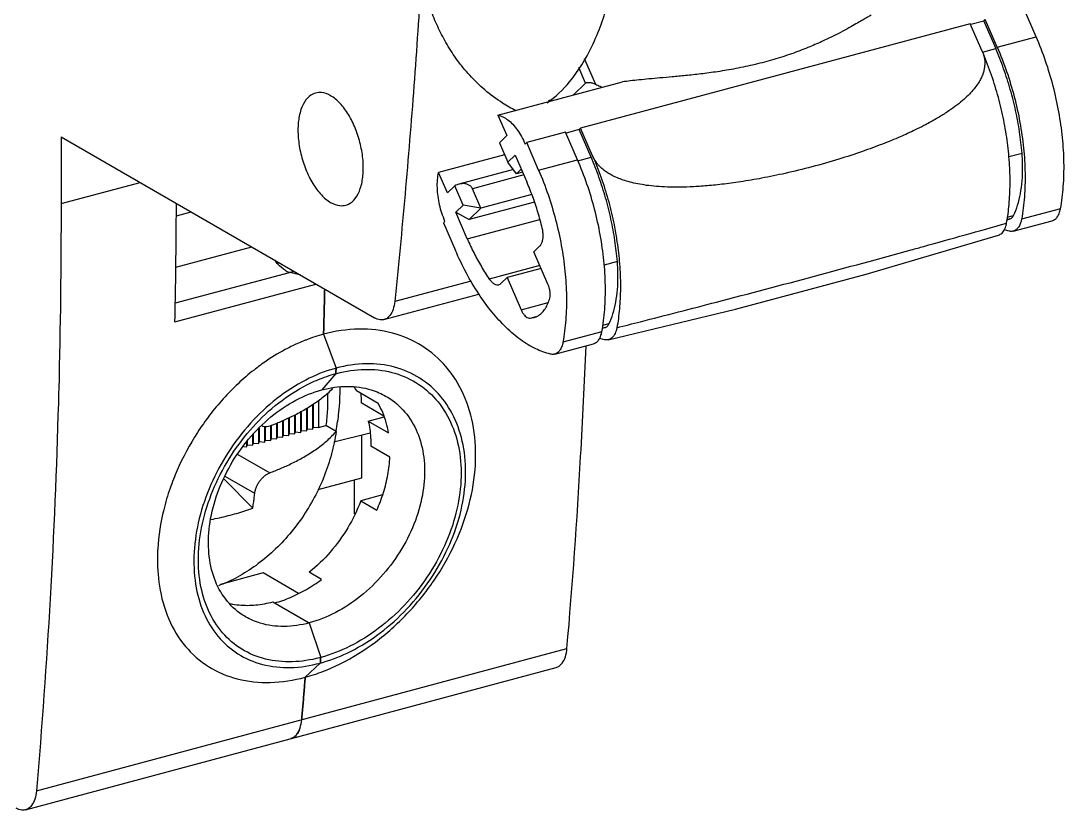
# Model space of a CAD drawing. Extents: x -77 to 255, y -304 to -148.
# Drawn here: x -16.18 to 12.58, y -264.03 to -242.28 of the extents above; entities that cross this region are included whole.
import ezdxf

# ---------------------------------------------------------------- set-up
doc = ezdxf.new("R2010")
doc.units = 0
doc.header["$LTSCALE"] = 1.21
doc.header["$MEASUREMENT"] = 0
doc.layers.get('0').update_dxf_attribs({"linetype": 'CONTINUOUS'})

msp = doc.modelspace()

# ---------------------------------------------------------------- linework, layer by layer
for p, q in [((11.813, -242.721), (11.484, -241.961)), ((9.996, -242.36), (-0.748, -245.24)), ((10.326, -243.12), (9.996, -242.36)), ((10.369, -242.288), (10.007, -242.385)), ((10.369, -242.288), (10.41, -242.249)), ((10.369, -242.288), (10.698, -243.048)), ((10.739, -243.009), (10.41, -242.249)), ((10.739, -243.009), (11.813, -242.721)), ((10.336, -243.146), (10.698, -243.048)), ((-0.646, -243.317), (-0.338, -244.029)), ((-0.613, -243.998), (-0.801, -243.563)), ((-3.026, -244.884), (0.407, -243.963)), ((-0.956, -244.329), (-0.613, -243.998)), ((-1.609, -244.504), (-1.624, -244.47)), ((-1.6, -244.448), (-1.579, -244.496)), ((-3.026, -244.884), (-2.783, -245.445)), ((-1.161, -245.35), (-2.235, -245.638)), ((-0.831, -246.11), (-1.161, -245.35)), ((-0.788, -245.279), (-1.15, -245.376)), ((-0.788, -245.279), (-0.748, -245.24)), ((-0.459, -246.039), (-0.788, -245.279)), ((-0.418, -246), (-0.748, -245.24)), ((-15.072, -245.476), (-6.43, -250.468)), ((-15.072, -245.476), (-15.072, -247.319)), ((-2.783, -245.445), (-2.988, -245.643)), ((-2.988, -245.643), (-2.756, -246.178)), ((-2.276, -245.678), (-2.235, -245.638)), ((-1.906, -246.398), (-2.235, -245.638)), ((11.058, -246.022), (11.422, -245.925)), ((-2.845, -245.973), (-4.664, -246.461)), ((-2.756, -246.178), (-2.551, -245.981)), ((-2.515, -246.497), (-2.756, -246.178)), ((-2.551, -245.981), (-2.233, -246.714)), ((-1.906, -246.398), (-0.831, -246.11)), ((-0.821, -246.136), (-0.459, -246.039)), ((-4.421, -247.023), (-4.664, -246.461)), ((-2.602, -246.381), (-4.11, -246.785)), ((-2.515, -246.497), (-2.383, -246.37)), ((-2.347, -246.452), (-2.515, -246.497)), ((-15.072, -247.319), (-12.892, -246.735)), ((-2.314, -246.529), (-3.73, -246.908)), ((-4.216, -246.826), (-4.421, -247.023)), ((-3.985, -247.361), (-4.216, -246.826)), ((-3.498, -247.444), (-3.73, -246.908)), ((-2.093, -247.067), (-3.498, -247.444)), ((-4.189, -247.558), (-3.985, -247.361)), ((-3.498, -247.444), (-3.985, -247.361)), ((-2.019, -247.275), (-3.825, -247.759)), ((-11.894, -247.659), (-11.484, -247.549)), ((-4.189, -247.558), (-3.825, -247.759)), ((-3.872, -248.291), (-4.189, -247.558)), ((-3.825, -247.759), (-3.498, -247.444)), ((11.017, -247.69), (11.191, -247.643)), ((12.484, -247.459), (11.409, -247.747)), ((-4.488, -247.807), (-4.528, -247.847)), ((-4.528, -247.847), (-4.199, -248.607)), ((-3.872, -248.291), (-1.871, -247.755)), ((11.008, -247.761), (11.093, -247.738)), ((11.081, -247.741), (11.008, -247.761)), ((11.081, -247.741), (11.093, -247.738)), ((11.182, -248.077), (12.256, -247.789)), ((-11.907, -249.073), (-9.816, -248.512)), ((-1.869, -248.483), (-2.036, -248.644)), ((-1.649, -249.536), (-2.036, -248.644)), ((-1.871, -249.024), (-3.266, -249.397)), ((0.265, -248.915), (-0.099, -249.013)), ((-8.646, -249.188), (-11.923, -250.066)), ((-8.463, -249.293), (-8.755, -249.217)), ((-2.773, -249.354), (-2.94, -249.515)), ((-1.837, -249.103), (-2.773, -249.354)), ((-2.773, -249.354), (-2.387, -250.246)), ((-11.932, -250.575), (-8.047, -249.534)), ((-3.768, -249.451), (-5.874, -250.015)), ((-6.171, -250.514), (-3.552, -249.813)), ((-2.387, -250.246), (-1.641, -250.046)), ((-2.14, -250.478), (-1.974, -250.433)), ((-2.14, -250.478), (-2.043, -250.461)), ((-0.064, -250.729), (-0.149, -250.751)), ((-0.149, -250.752), (-0.076, -250.732)), ((0.034, -250.634), (-0.14, -250.68)), ((-0.076, -250.732), (-0.064, -250.729)), ((-7.835, -250.918), (-7.49, -251.853)), ((-0.161, -250.848), (-1.235, -251.136)), ((-1.463, -251.466), (-0.389, -251.178)), ((-7.495, -252.003), (-7.884, -252.452)), ((-6.326, -252.828), (-6.926, -252.481)), ((-7.973, -252.746), (-7.973, -253.489)), ((-6.17, -253.173), (-6.799, -252.81)), ((-8.468, -253.061), (-8.468, -253.622)), ((-8.442, -253.567), (-8.442, -253.047)), ((-8.303, -252.966), (-8.303, -253.578)), ((-8.277, -253.523), (-8.277, -252.95)), ((-8.138, -252.862), (-8.138, -253.533)), ((-8.111, -253.479), (-8.111, -252.846)), ((-9.13, -253.374), (-9.13, -253.799)), ((-9.103, -253.744), (-9.103, -253.364)), ((-8.964, -253.305), (-8.964, -253.755)), ((-8.938, -253.7), (-8.938, -253.293)), ((-8.799, -253.23), (-8.799, -253.71)), ((-8.773, -253.656), (-8.773, -253.217)), ((-8.634, -253.149), (-8.634, -253.666)), ((-8.607, -253.611), (-8.607, -253.135)), ((-6.602, -253.314), (-6.162, -253.196)), ((-6.602, -253.314), (-6.044, -253.636)), ((-9.764, -253.922), (-9.764, -253.674)), ((-9.625, -253.536), (-9.625, -253.932)), ((-9.599, -253.877), (-9.599, -253.51)), ((-9.46, -253.466), (-9.46, -253.888)), ((-9.434, -253.833), (-9.434, -253.467)), ((-9.295, -253.441), (-9.295, -253.843)), ((-9.269, -253.789), (-9.269, -253.43)), ((-8.799, -253.71), (-8.773, -253.656)), ((-8.773, -253.656), (-8.634, -253.666)), ((-8.634, -253.666), (-8.607, -253.611)), ((-8.607, -253.611), (-8.468, -253.622)), ((-8.468, -253.622), (-8.442, -253.567)), ((-8.442, -253.567), (-8.303, -253.578)), ((-8.303, -253.578), (-8.277, -253.523)), ((-8.277, -253.523), (-8.138, -253.533)), ((-8.138, -253.533), (-8.111, -253.479)), ((-8.111, -253.479), (-7.973, -253.489)), ((-7.973, -253.489), (-7.771, -253.435)), ((-7.489, -253.597), (-7.771, -253.435)), ((-6.551, -253.643), (-7.55, -253.896)), ((-9.956, -253.889), (-9.956, -254.021)), ((-9.956, -254.021), (-9.93, -253.966)), ((-9.93, -253.966), (-9.93, -253.851)), ((-9.93, -253.966), (-9.791, -253.976)), ((-9.791, -253.7), (-9.791, -253.976)), ((-9.791, -253.976), (-9.764, -253.922)), ((-9.764, -253.922), (-9.625, -253.932)), ((-9.625, -253.932), (-9.599, -253.877)), ((-9.599, -253.877), (-9.46, -253.888)), ((-9.46, -253.888), (-9.434, -253.833)), ((-9.434, -253.833), (-9.295, -253.843)), ((-9.295, -253.843), (-9.269, -253.789)), ((-9.269, -253.789), (-9.13, -253.799)), ((-9.13, -253.799), (-9.103, -253.744)), ((-9.103, -253.744), (-8.964, -253.755)), ((-8.964, -253.755), (-8.938, -253.7)), ((-8.938, -253.7), (-8.799, -253.71)), ((-6.785, -253.702), (-6.785, -254.884)), ((-10.195, -254.232), (-9.319, -254.738)), ((-10.043, -254.014), (-9.956, -254.021)), ((-6.006, -254.304), (-6.528, -254.003)), ((-9.733, -255.308), (-10.545, -254.839)), ((-9.787, -255.713), (-10.578, -254.91)), ((-6.785, -254.884), (-7.993, -255.208)), ((-6.981, -255.866), (-6.981, -254.937)), ((-6.208, -255.346), (-6.811, -255.513)), ((-6.811, -255.513), (-6.369, -255.769)), ((-9.502, -257.493), (-10.674, -257.819)), ((-8.523, -258.059), (-9.502, -257.493)), ((-7.888, -257.673), (-8.229, -257.476)), ((-9.234, -258.292), (-8.228, -258.873)), ((-8.228, -258.873), (-7.913, -259.826)), ((-15.752, -263.501), (-1.124, -259.58)), ((-7.925, -259.98), (-8.341, -260.371)), ((-16.051, -264.022), (-1.423, -260.101))]:
    msp.add_line(p, q)
msp.add_lwpolyline([(0.016, -251.069), (3.519, -250.229), (7.125, -249.264), (10.776, -248.185)])
for points, knots in [([(-1.671, -244.543), (-1.442, -244.378), (-0.955, -243.909), (-0.374, -242.955), (0.066, -241.708), (0.325, -240.256), (0.397, -238.648), (0.28, -236.936), (-0.023, -235.18), (-0.501, -233.441), (-0.933, -232.316), (-1.177, -231.771)], [0, 0, 0, 0, 0.848546, 2.002441, 3.317779, 4.793973, 6.411306, 8.137241, 9.931122, 11.747448, 13.539168, 13.539168, 13.539168, 13.539168]), ([(-5.142, -241.052), (-5.202, -242.059), (-5.337, -244.063), (-5.58, -247.051), (-5.771, -249.031), (-5.874, -250.015)], [0, 0, 0, 0, 3.026623, 6.024796, 8.993766, 8.993766, 8.993766, 8.993766]), ([(-2.538, -244.76), (-2.661, -244.696), (-2.957, -244.523), (-3.388, -244.201), (-3.804, -243.798), (-4.149, -243.376), (-4.433, -242.943), (-4.668, -242.498), (-4.863, -242.037), (-5.023, -241.554), (-5.106, -241.222), (-5.142, -241.052)], [0, 0, 0, 0, 0.415875, 1.028754, 1.608049, 2.148944, 2.660902, 3.159455, 3.656529, 4.161038, 4.682933, 4.682933, 4.682933, 4.682933]), ([(7.259, -242.126), (7.227, -242.145), (7.153, -242.188), (7.03, -242.26), (6.878, -242.348), (6.693, -242.453), (6.47, -242.574), (6.203, -242.712), (5.883, -242.864), (5.501, -243.029), (5.06, -243.196), (4.573, -243.353), (4.06, -243.489), (3.541, -243.599), (3.041, -243.683), (2.579, -243.745), (2.162, -243.79), (1.787, -243.826), (1.45, -243.855), (1.146, -243.882), (0.874, -243.908), (0.631, -243.934), (0.479, -243.953), (0.407, -243.963)], [0, 0, 0, 0, 0.112896, 0.254733, 0.429046, 0.639908, 0.891846, 1.190168, 1.541593, 1.954915, 2.436925, 2.956547, 3.489025, 4.029583, 4.546067, 5.011244, 5.427668, 5.802883, 6.140805, 6.444719, 6.717056, 6.960717, 7.178052, 7.178052, 7.178052, 7.178052]), ([(12.484, -247.459), (12.521, -247.256), (12.572, -246.834), (12.589, -246.178), (12.547, -245.491), (12.447, -244.788), (12.29, -244.082), (12.082, -243.389), (11.908, -242.94), (11.813, -242.721)], [0, 0, 0, 0, 0.616886, 1.274761, 1.965308, 2.678749, 3.404367, 4.130965, 4.84731, 4.84731, 4.84731, 4.84731]), ([(11.422, -245.925), (11.406, -245.73), (11.36, -245.338), (11.252, -244.752), (11.105, -244.17), (10.922, -243.6), (10.776, -243.23), (10.698, -243.048)], [0, 0, 0, 0, 0.585946, 1.183335, 1.785631, 2.386165, 2.978317, 2.978317, 2.978317, 2.978317]), ([(10.739, -243.009), (10.834, -243.228), (11.007, -243.677), (11.216, -244.37), (11.372, -245.076), (11.472, -245.779), (11.515, -246.466), (11.498, -247.122), (11.446, -247.544), (11.409, -247.747)], [0, 0, 0, 0, 0.716345, 1.442943, 2.168561, 2.882002, 3.572549, 4.230424, 4.84731, 4.84731, 4.84731, 4.84731]), ([(10.326, -243.12), (10.338, -243.148), (10.359, -243.204), (10.381, -243.291), (10.394, -243.38), (10.397, -243.473), (10.388, -243.57), (10.367, -243.674), (10.329, -243.785), (10.274, -243.904), (10.197, -244.031), (10.096, -244.166), (9.968, -244.307), (9.811, -244.456), (9.621, -244.611), (9.395, -244.773), (9.13, -244.941), (8.898, -245.072), (8.756, -245.148), (8.717, -245.168)], [0, 0, 0, 0, 0.091385, 0.18042, 0.269575, 0.361025, 0.457372, 0.561738, 0.67751, 0.807922, 0.955509, 1.122551, 1.311908, 1.526742, 1.770535, 2.046907, 2.359803, 2.713911, 2.844132, 2.844132, 2.844132, 2.844132]), ([(10.996, -247.857), (11.011, -247.773), (11.039, -247.601), (11.068, -247.335), (11.087, -247.06), (11.097, -246.674), (11.081, -246.174), (11.017, -245.56), (10.908, -244.936), (10.756, -244.314), (10.595, -243.805), (10.447, -243.409), (10.367, -243.215), (10.326, -243.12)], [0, 0, 0, 0, 0.256826, 0.523814, 0.800355, 1.085811, 1.680325, 2.299852, 2.935918, 3.579041, 4.219471, 4.535778, 4.847974, 4.847974, 4.847974, 4.847974]), ([(-0.613, -243.998), (-0.609, -243.995), (-0.6, -243.988), (-0.583, -243.982), (-0.561, -243.978), (-0.535, -243.976), (-0.504, -243.978), (-0.468, -243.984), (-0.427, -243.994), (-0.383, -244.009), (-0.353, -244.022), (-0.338, -244.029)], [0, 0, 0, 0, 0.0154802, 0.0333938, 0.0547181, 0.0805606, 0.1116391, 0.1481843, 0.1901017, 0.2369163, 0.2878859, 0.2878859, 0.2878859, 0.2878859]), ([(-0.338, -244.029), (-0.296, -244.048), (-0.234, -244.076), (-0.173, -244.104), (-0.153, -244.113)], [0, 0, 0, 0, 0.1371642, 0.2031414, 0.2031414, 0.2031414, 0.2031414]), ([(-8.054, -244.271), (-8.079, -244.278), (-8.183, -244.315), (-8.346, -244.462), (-8.478, -244.744), (-8.545, -245.103), (-8.542, -245.515), (-8.471, -245.95), (-8.336, -246.376), (-8.148, -246.76), (-7.92, -247.073), (-7.735, -247.232), (-7.64, -247.287)], [0, 0, 0, 0, 0.077736, 0.328491, 0.631255, 0.997441, 1.414293, 1.862618, 2.315724, 2.749252, 3.140361, 3.470134, 3.470134, 3.470134, 3.470134]), ([(-7.64, -244.345), (-7.717, -244.3), (-7.856, -244.246), (-8.002, -244.258), (-8.054, -244.271)], [0, 0, 0, 0, 0.2691445, 0.4295139, 0.4295139, 0.4295139, 0.4295139]), ([(-7.225, -247.361), (-7.2, -247.354), (-7.096, -247.317), (-6.933, -247.17), (-6.801, -246.888), (-6.734, -246.529), (-6.737, -246.117), (-6.808, -245.682), (-6.943, -245.256), (-7.131, -244.872), (-7.359, -244.559), (-7.544, -244.4), (-7.64, -244.345)], [0, 0, 0, 0, 0.077736, 0.328491, 0.631255, 0.997441, 1.414293, 1.862618, 2.315724, 2.749252, 3.140361, 3.470134, 3.470134, 3.470134, 3.470134]), ([(-3.026, -244.884), (-2.98, -244.892), (-2.883, -244.925), (-2.746, -245.011), (-2.613, -245.134), (-2.488, -245.289), (-2.373, -245.473), (-2.307, -245.607), (-2.276, -245.678)], [0, 0, 0, 0, 0.141955, 0.302024, 0.482345, 0.682385, 0.899743, 1.130707, 1.130707, 1.130707, 1.130707]), ([(8.717, -245.168), (8.637, -245.209), (8.42, -245.318), (8.042, -245.49), (7.558, -245.688), (6.996, -245.894), (6.347, -246.106), (5.637, -246.308), (4.926, -246.482), (4.269, -246.617), (3.685, -246.717), (3.165, -246.787), (2.7, -246.834), (2.284, -246.86), (1.911, -246.868), (1.577, -246.861), (1.279, -246.841), (1.014, -246.809), (0.778, -246.767), (0.571, -246.716), (0.389, -246.659), (0.231, -246.596), (0.1, -246.531), (0.022, -246.484), (-0.012, -246.462)], [0, 0, 0, 0, 0.271165, 0.727348, 1.246641, 1.839994, 2.520979, 3.295583, 4.052258, 4.718682, 5.307216, 5.828829, 6.293033, 6.70796, 7.07915, 7.411593, 7.709331, 7.975488, 8.213242, 8.425799, 8.615635, 8.784639, 8.934801, 9.055822, 9.055822, 9.055822, 9.055822]), ([(11.191, -247.643), (11.234, -247.553), (11.308, -247.356), (11.385, -247.037), (11.431, -246.687), (11.445, -246.313), (11.433, -246.056), (11.422, -245.925)], [0, 0, 0, 0, 0.300319, 0.628038, 0.981443, 1.357438, 1.7519, 1.7519, 1.7519, 1.7519]), ([(-0.161, -250.848), (-0.124, -250.646), (-0.072, -250.223), (-0.056, -249.567), (-0.098, -248.881), (-0.198, -248.177), (-0.354, -247.472), (-0.563, -246.779), (-0.737, -246.33), (-0.831, -246.11)], [0, 0, 0, 0, 0.616886, 1.274761, 1.965308, 2.678749, 3.404367, 4.130965, 4.84731, 4.84731, 4.84731, 4.84731]), ([(0.265, -248.915), (0.249, -248.721), (0.203, -248.329), (0.095, -247.743), (-0.052, -247.161), (-0.235, -246.591), (-0.381, -246.22), (-0.459, -246.039)], [0, 0, 0, 0, 0.585946, 1.183335, 1.785631, 2.386165, 2.978317, 2.978317, 2.978317, 2.978317]), ([(-0.022, -246.455), (-0.055, -246.433), (-0.116, -246.388), (-0.199, -246.315), (-0.269, -246.24), (-0.328, -246.164), (-0.378, -246.084), (-0.406, -246.028), (-0.418, -246)], [0, 0, 0, 0, 0.1196329, 0.2283844, 0.3298649, 0.4261053, 0.5193085, 0.6119619, 0.6119619, 0.6119619, 0.6119619]), ([(-0.418, -246), (-0.377, -246.095), (-0.297, -246.289), (-0.149, -246.685), (0.012, -247.194), (0.164, -247.816), (0.273, -248.44), (0.337, -249.054), (0.354, -249.554), (0.343, -249.939), (0.324, -250.215), (0.295, -250.48), (0.268, -250.653), (0.252, -250.737)], [0, 0, 0, 0, 0.312197, 0.628505, 1.268934, 1.912058, 2.548123, 3.16765, 3.762164, 4.047621, 4.324161, 4.59115, 4.847979, 4.847979, 4.847979, 4.847979]), ([(-4.488, -247.807), (-4.519, -247.734), (-4.576, -247.583), (-4.64, -247.351), (-4.682, -247.117), (-4.702, -246.887), (-4.698, -246.668), (-4.679, -246.527), (-4.664, -246.461)], [0, 0, 0, 0, 0.239448, 0.481722, 0.721515, 0.953695, 1.173554, 1.377108, 1.377108, 1.377108, 1.377108]), ([(-1.906, -246.398), (-1.811, -246.618), (-1.637, -247.067), (-1.429, -247.76), (-1.272, -248.465), (-1.172, -249.168), (-1.13, -249.855), (-1.147, -250.511), (-1.198, -250.934), (-1.235, -251.136)], [0, 0, 0, 0, 0.716345, 1.442943, 2.168561, 2.882002, 3.572549, 4.230424, 4.84731, 4.84731, 4.84731, 4.84731]), ([(-4.11, -246.785), (-4.123, -246.789), (-4.16, -246.8), (-4.195, -246.815), (-4.216, -246.826)], [0, 0, 0, 0, 0.0423466, 0.1141852, 0.1141852, 0.1141852, 0.1141852]), ([(-3.73, -246.908), (-3.734, -246.898), (-3.745, -246.878), (-3.766, -246.851), (-3.793, -246.826), (-3.826, -246.804), (-3.865, -246.787), (-3.911, -246.774), (-3.963, -246.767), (-4.022, -246.768), (-4.072, -246.776), (-4.101, -246.783), (-4.11, -246.785)], [0, 0, 0, 0, 0.0337025, 0.0679972, 0.1039644, 0.1426081, 0.1850479, 0.2322461, 0.2849438, 0.3436224, 0.4080768, 0.4347043, 0.4347043, 0.4347043, 0.4347043]), ([(-1.806, -247.992), (-1.842, -247.846), (-1.921, -247.555), (-2.064, -247.128), (-2.174, -246.85), (-2.233, -246.714)], [0, 0, 0, 0, 0.453272, 0.904325, 1.349313, 1.349313, 1.349313, 1.349313]), ([(-11.932, -250.575), (-11.923, -250.15), (-11.908, -249.299), (-11.897, -248.212), (-11.893, -247.549), (-11.892, -247.313)], [0, 0, 0, 0, 1.274209, 2.553326, 3.262569, 3.262569, 3.262569, 3.262569]), ([(-7.64, -247.287), (-7.562, -247.332), (-7.423, -247.386), (-7.277, -247.374), (-7.225, -247.361)], [0, 0, 0, 0, 0.2691445, 0.4295139, 0.4295139, 0.4295139, 0.4295139]), ([(11.093, -247.738), (11.106, -247.734), (11.133, -247.721), (11.167, -247.687), (11.184, -247.659), (11.191, -247.643)], [0, 0, 0, 0, 0.0425877, 0.0887733, 0.1408961, 0.1408961, 0.1408961, 0.1408961]), ([(12.256, -247.789), (12.278, -247.783), (12.331, -247.759), (12.4, -247.689), (12.454, -247.584), (12.476, -247.503), (12.484, -247.459)], [0, 0, 0, 0, 0.0703491, 0.1702888, 0.2863658, 0.4213235, 0.4213235, 0.4213235, 0.4213235]), ([(10.776, -248.185), (10.792, -248.18), (10.827, -248.165), (10.873, -248.129), (10.915, -248.078), (10.95, -248.015), (10.978, -247.941), (10.991, -247.886), (10.996, -247.857)], [0, 0, 0, 0, 0.0512411, 0.1108132, 0.1753975, 0.2466766, 0.3258164, 0.4139627, 0.4139627, 0.4139627, 0.4139627]), ([(11.409, -247.747), (11.401, -247.791), (11.38, -247.872), (11.325, -247.977), (11.257, -248.047), (11.204, -248.071), (11.181, -248.077)], [0, 0, 0, 0, 0.1349654, 0.2510445, 0.350983, 0.4213237, 0.4213237, 0.4213237, 0.4213237]), ([(-1.869, -248.483), (-1.85, -248.466), (-1.818, -248.418), (-1.79, -248.331), (-1.778, -248.227), (-1.783, -248.111), (-1.797, -248.032), (-1.806, -247.992)], [0, 0, 0, 0, 0.0768948, 0.1680274, 0.2732295, 0.3896571, 0.5129502, 0.5129502, 0.5129502, 0.5129502]), ([(11.181, -248.077), (11.175, -248.079), (11.137, -248.087), (11.097, -248.084), (11.066, -248.077)], [0, 0, 0, 0, 0.0214911, 0.1159701, 0.1159701, 0.1159701, 0.1159701]), ([(-3.872, -248.291), (-3.814, -248.424), (-3.693, -248.683), (-3.491, -249.053), (-3.342, -249.286), (-3.266, -249.397)], [0, 0, 0, 0, 0.435254, 0.857322, 1.263015, 1.263015, 1.263015, 1.263015]), ([(0.9, -250.573), (1.6, -250.394), (3.202, -249.981), (5.693, -249.323), (7.596, -248.805), (8.597, -248.529), (8.711, -248.497)], [0, 0, 0, 0, 2.166806, 4.965587, 7.728389, 8.082186, 8.082186, 8.082186, 8.082186]), ([(-1.579, -251.466), (-1.719, -251.433), (-2.005, -251.327), (-2.416, -251.075), (-2.819, -250.732), (-3.208, -250.303), (-3.574, -249.799), (-3.911, -249.229), (-4.107, -248.819), (-4.199, -248.607)], [0, 0, 0, 0, 0.431621, 0.909193, 1.43731, 2.015681, 2.640341, 3.304626, 3.999915, 3.999915, 3.999915, 3.999915]), ([(-8.884, -249.163), (-8.963, -249.117), (-9.063, -249.028), (-9.146, -248.926), (-9.17, -248.894)], [0, 0, 0, 0, 0.273139, 0.3936791, 0.3936791, 0.3936791, 0.3936791]), ([(0.034, -250.634), (0.077, -250.543), (0.151, -250.347), (0.228, -250.028), (0.274, -249.678), (0.288, -249.303), (0.276, -249.046), (0.265, -248.915)], [0, 0, 0, 0, 0.300319, 0.628038, 0.981443, 1.357438, 1.7519, 1.7519, 1.7519, 1.7519]), ([(-8.884, -249.163), (-8.87, -249.171), (-8.842, -249.186), (-8.799, -249.204), (-8.77, -249.213), (-8.755, -249.217)], [0, 0, 0, 0, 0.0485574, 0.0950079, 0.1395313, 0.1395313, 0.1395313, 0.1395313]), ([(-3.266, -249.397), (-3.246, -249.426), (-3.206, -249.475), (-3.137, -249.531), (-3.067, -249.558), (-3.022, -249.556), (-3.003, -249.552)], [0, 0, 0, 0, 0.102491, 0.1900928, 0.2636904, 0.3216226, 0.3216226, 0.3216226, 0.3216226]), ([(-3.003, -249.552), (-3.001, -249.551), (-2.977, -249.544), (-2.956, -249.53), (-2.94, -249.515)], [0, 0, 0, 0, 0.00735216, 0.07387976, 0.07387976, 0.07387976, 0.07387976]), ([(-1.608, -249.962), (-1.6, -249.938), (-1.589, -249.886), (-1.586, -249.803), (-1.595, -249.713), (-1.616, -249.623), (-1.637, -249.564), (-1.649, -249.536)], [0, 0, 0, 0, 0.0751184, 0.1591856, 0.2496431, 0.3432267, 0.4363732, 0.4363732, 0.4363732, 0.4363732]), ([(-7.835, -250.918), (-7.831, -250.757), (-7.822, -250.435), (-7.812, -250.02), (-7.806, -249.766), (-7.804, -249.674)], [0, 0, 0, 0, 0.48292, 0.966575, 1.244166, 1.244166, 1.244166, 1.244166]), ([(-5.874, -250.015), (-5.881, -250.09), (-5.908, -250.226), (-5.991, -250.399), (-6.093, -250.488), (-6.156, -250.51), (-6.171, -250.514)], [0, 0, 0, 0, 0.2256123, 0.4125564, 0.5676826, 0.6127421, 0.6127421, 0.6127421, 0.6127421]), ([(-1.825, -250.337), (-1.793, -250.306), (-1.733, -250.234), (-1.661, -250.107), (-1.624, -250.013), (-1.608, -249.962)], [0, 0, 0, 0, 0.1324977, 0.2776461, 0.4367288, 0.4367288, 0.4367288, 0.4367288]), ([(-6.171, -250.514), (-6.203, -250.523), (-6.295, -250.53), (-6.382, -250.496), (-6.43, -250.468)], [0, 0, 0, 0, 0.1020513, 0.2684189, 0.2684189, 0.2684189, 0.2684189]), ([(-2.387, -250.246), (-2.375, -250.273), (-2.349, -250.324), (-2.301, -250.391), (-2.25, -250.441), (-2.196, -250.472), (-2.157, -250.479), (-2.14, -250.478)], [0, 0, 0, 0, 0.0898028, 0.1715476, 0.2431219, 0.3040323, 0.3564368, 0.3564368, 0.3564368, 0.3564368]), ([(-2.043, -250.462), (-2.038, -250.46), (-1.995, -250.447), (-1.918, -250.412), (-1.854, -250.364), (-1.825, -250.337)], [0, 0, 0, 0, 0.0166172, 0.1323375, 0.2533559, 0.2533559, 0.2533559, 0.2533559]), ([(-7.838, -260.206), (-7.675, -260.143), (-7.173, -259.919), (-6.375, -259.418), (-5.51, -258.644), (-4.768, -257.727), (-4.186, -256.707), (-3.794, -255.629), (-3.614, -254.548), (-3.659, -253.513), (-3.931, -252.577), (-4.419, -251.79), (-5.101, -251.198), (-5.939, -250.839), (-6.879, -250.735), (-7.518, -250.833), (-7.835, -250.918)], [0, 0, 0, 0, 0.524693, 1.646206, 2.811532, 3.990557, 5.170698, 6.319263, 7.412489, 8.438322, 9.400815, 10.304477, 11.179667, 12.067492, 12.997144, 13.983092, 13.983092, 13.983092, 13.983092]), ([(-0.064, -250.729), (-0.051, -250.725), (-0.024, -250.712), (0.01, -250.678), (0.027, -250.65), (0.034, -250.634)], [0, 0, 0, 0, 0.0425877, 0.0887733, 0.1408961, 0.1408961, 0.1408961, 0.1408961]), ([(0.252, -250.737), (0.247, -250.766), (0.234, -250.821), (0.206, -250.895), (0.171, -250.958), (0.129, -251.009), (0.081, -251.046), (0.042, -251.063), (0.02, -251.069), (0.016, -251.069)], [0, 0, 0, 0, 0.0881464, 0.1672862, 0.2385653, 0.3031496, 0.3627218, 0.4196902, 0.4305714, 0.4305714, 0.4305714, 0.4305714]), ([(-0.389, -251.178), (-0.366, -251.172), (-0.313, -251.148), (-0.245, -251.079), (-0.191, -250.974), (-0.169, -250.892), (-0.161, -250.848)], [0, 0, 0, 0, 0.0703491, 0.1702888, 0.2863658, 0.4213235, 0.4213235, 0.4213235, 0.4213235]), ([(0.016, -251.069), (0.001, -251.073), (-0.025, -251.076), (-0.061, -251.074), (-0.081, -251.07), (-0.091, -251.068)], [0, 0, 0, 0, 0.046583, 0.0765856, 0.1080085, 0.1080085, 0.1080085, 0.1080085]), ([(-1.235, -251.136), (-1.243, -251.18), (-1.265, -251.262), (-1.319, -251.367), (-1.388, -251.436), (-1.441, -251.46), (-1.463, -251.466)], [0, 0, 0, 0, 0.1349654, 0.2510445, 0.350983, 0.4213237, 0.4213237, 0.4213237, 0.4213237]), ([(-1.124, -259.58), (-0.971, -257.819), (-0.774, -255.04), (-0.64, -252.258), (-0.599, -251.24)], [0, 0, 0, 0, 5.301753, 8.356354, 8.356354, 8.356354, 8.356354]), ([(-9.414, -251.657), (-9.53, -251.735), (-9.954, -252.046), (-10.627, -252.678), (-11.341, -253.612), (-11.799, -254.464), (-12.008, -254.996), (-12.066, -255.163)], [0, 0, 0, 0, 0.419314, 1.578119, 2.753049, 3.933019, 4.465228, 4.465228, 4.465228, 4.465228]), ([(-1.463, -251.466), (-1.47, -251.468), (-1.508, -251.476), (-1.548, -251.474), (-1.579, -251.466)], [0, 0, 0, 0, 0.0214911, 0.1159701, 0.1159701, 0.1159701, 0.1159701]), ([(-7.547, -251.868), (-7.816, -251.945), (-8.374, -252.172), (-9.156, -252.681), (-9.876, -253.359), (-10.488, -254.159), (-10.964, -255.045), (-11.284, -255.975), (-11.432, -256.904), (-11.399, -257.787), (-11.182, -258.586), (-10.784, -259.256), (-10.218, -259.758), (-9.517, -260.057), (-8.728, -260.136), (-8.192, -260.052), (-7.925, -259.98)], [0, 0, 0, 0, 0.839712, 1.793107, 2.783436, 3.792663, 4.801689, 5.789195, 6.727627, 7.607393, 8.423496, 9.183827, 9.914333, 10.653818, 11.432599, 12.263095, 12.263095, 12.263095, 12.263095]), ([(-7.47, -251.996), (-7.22, -251.931), (-6.711, -251.854), (-5.956, -251.933), (-5.27, -252.218), (-4.705, -252.697), (-4.295, -253.34), (-4.063, -254.113), (-4.018, -254.971), (-4.16, -255.872), (-4.481, -256.772), (-4.962, -257.627), (-5.578, -258.396), (-6.296, -259.042), (-7.078, -259.533), (-7.637, -259.752), (-7.913, -259.826)], [0, 0, 0, 0, 0.774015, 1.526915, 2.252206, 2.968453, 3.714675, 4.508863, 5.361146, 6.270597, 7.228503, 8.213867, 9.199498, 10.172455, 11.097665, 11.956833, 11.956833, 11.956833, 11.956833]), ([(-7.862, -259.962), (-7.595, -259.886), (-7.038, -259.662), (-6.249, -259.164), (-5.512, -258.498), (-4.88, -257.71), (-4.383, -256.832), (-4.048, -255.906), (-3.895, -254.975), (-3.933, -254.086), (-4.163, -253.28), (-4.58, -252.603), (-5.162, -252.094), (-5.877, -251.786), (-6.677, -251.697), (-7.22, -251.78), (-7.49, -251.853)], [0, 0, 0, 0, 0.831287, 1.789351, 2.785675, 3.797522, 4.808587, 5.796642, 6.73749, 7.620323, 8.446625, 9.223127, 9.973892, 10.73072, 11.521381, 12.360077, 12.360077, 12.360077, 12.360077]), ([(-7.495, -252.003), (-7.495, -251.986), (-7.494, -251.953), (-7.492, -251.903), (-7.491, -251.869), (-7.49, -251.853)], [0, 0, 0, 0, 0.0500145, 0.100037, 0.1500675, 0.1500675, 0.1500675, 0.1500675]), ([(-7.947, -259.835), (-8.192, -259.898), (-8.691, -259.975), (-9.433, -259.906), (-10.105, -259.632), (-10.655, -259.162), (-11.048, -258.527), (-11.268, -257.762), (-11.309, -256.907), (-11.171, -256.004), (-10.862, -255.098), (-10.398, -254.234), (-9.801, -253.454), (-9.1, -252.797), (-8.475, -252.393), (-8.096, -252.216), (-7.993, -252.173)], [0, 0, 0, 0, 0.760876, 1.501639, 2.2084, 2.903576, 3.63301, 4.417783, 5.268697, 6.180215, 7.141554, 8.127178, 9.109802, 10.075944, 10.995272, 11.328721, 11.328721, 11.328721, 11.328721]), ([(-15.137, -252.432), (-15.14, -252.56), (-15.192, -254.487), (-15.346, -258.181), (-15.6, -261.74), (-15.752, -263.501)], [0, 0, 0, 0, 0.383508, 5.785704, 11.087458, 11.087458, 11.087458, 11.087458]), ([(-9.983, -258.707), (-10.038, -258.675), (-10.266, -258.528), (-10.615, -258.17), (-10.908, -257.562), (-11.032, -256.852), (-10.988, -256.078), (-10.78, -255.283), (-10.418, -254.507), (-9.921, -253.794), (-9.312, -253.185), (-8.629, -252.721), (-8.131, -252.518), (-7.884, -252.452)], [0, 0, 0, 0, 0.18913, 0.81318, 1.469243, 2.183711, 2.952646, 3.777676, 4.635633, 5.507178, 6.373443, 7.202616, 7.969886, 7.969886, 7.969886, 7.969886]), ([(-7.884, -252.452), (-7.656, -252.391), (-7.195, -252.323), (-6.582, -252.406), (-6.238, -252.556), (-6.109, -252.63)], [0, 0, 0, 0, 0.709883, 1.379348, 1.826488, 1.826488, 1.826488, 1.826488]), ([(-7.494, -253.597), (-7.458, -253.421), (-7.395, -253.019), (-7.377, -252.611), (-7.381, -252.384)], [0, 0, 0, 0, 0.538267, 1.220007, 1.220007, 1.220007, 1.220007]), ([(-7.774, -252.594), (-7.865, -252.672), (-8.062, -252.822), (-8.376, -253.017), (-8.699, -253.188), (-9.014, -253.33), (-9.22, -253.413), (-9.319, -253.451)], [0, 0, 0, 0, 0.358777, 0.739598, 1.108225, 1.455873, 1.774666, 1.774666, 1.774666, 1.774666]), ([(-6.109, -252.63), (-6.052, -252.663), (-5.818, -252.814), (-5.461, -253.176), (-5.156, -253.789), (-5.025, -254.503), (-5.069, -255.278), (-5.284, -256.072), (-5.658, -256.843), (-6.17, -257.549), (-6.791, -258.149), (-7.481, -258.606), (-7.981, -258.807), (-8.228, -258.873)], [0, 0, 0, 0, 0.195638, 0.833415, 1.498807, 2.217635, 2.986923, 3.81082, 4.669308, 5.54341, 6.413546, 7.245869, 8.012963, 8.012963, 8.012963, 8.012963]), ([(-7.725, -252.779), (-7.725, -252.851), (-7.728, -252.997), (-7.744, -253.215), (-7.761, -253.362), (-7.771, -253.435)], [0, 0, 0, 0, 0.2167676, 0.4361701, 0.6580488, 0.6580488, 0.6580488, 0.6580488]), ([(-7.73, -252.553), (-7.73, -252.557), (-7.726, -252.632), (-7.725, -252.708), (-7.725, -252.779)], [0, 0, 0, 0, 0.0119314, 0.2259358, 0.2259358, 0.2259358, 0.2259358]), ([(-6.044, -253.636), (-6.061, -253.539), (-6.103, -253.35), (-6.197, -253.079), (-6.28, -252.909), (-6.326, -252.828)], [0, 0, 0, 0, 0.2949939, 0.5810709, 0.8592534, 0.8592534, 0.8592534, 0.8592534]), ([(-6.602, -253.314), (-6.586, -253.388), (-6.559, -253.538), (-6.535, -253.768), (-6.528, -253.924), (-6.528, -254.003)], [0, 0, 0, 0, 0.2269635, 0.458389, 0.6941611, 0.6941611, 0.6941611, 0.6941611]), ([(-7.489, -253.597), (-7.518, -253.805), (-7.604, -254.222), (-7.805, -254.833), (-8.079, -255.423), (-8.418, -255.98), (-8.814, -256.493), (-9.261, -256.949), (-9.747, -257.339), (-10.24, -257.64), (-10.577, -257.792), (-10.733, -257.85)], [0, 0, 0, 0, 0.629992, 1.27321, 1.924193, 2.577, 3.225578, 3.864136, 4.487505, 5.091519, 5.592503, 5.592503, 5.592503, 5.592503]), ([(-9.319, -253.451), (-9.344, -253.46), (-9.393, -253.472), (-9.467, -253.469), (-9.512, -253.454), (-9.533, -253.444)], [0, 0, 0, 0, 0.0784751, 0.1497695, 0.2195391, 0.2195391, 0.2195391, 0.2195391]), ([(-9.319, -254.738), (-9.22, -254.7), (-9.014, -254.618), (-8.699, -254.475), (-8.376, -254.304), (-8.055, -254.104), (-7.752, -253.873), (-7.571, -253.693), (-7.489, -253.597)], [0, 0, 0, 0, 0.318794, 0.666441, 1.035069, 1.415889, 1.799359, 2.176868, 2.176868, 2.176868, 2.176868]), ([(-6.369, -255.769), (-6.298, -255.61), (-6.175, -255.289), (-6.052, -254.797), (-6.013, -254.467), (-6.006, -254.304)], [0, 0, 0, 0, 0.521647, 1.028164, 1.516151, 1.516151, 1.516151, 1.516151]), ([(-9.733, -255.308), (-9.729, -255.277), (-9.717, -255.215), (-9.686, -255.126), (-9.644, -255.039), (-9.591, -254.958), (-9.53, -254.885), (-9.464, -254.822), (-9.395, -254.772), (-9.345, -254.747), (-9.319, -254.738)], [0, 0, 0, 0, 0.0937332, 0.1878725, 0.2836454, 0.3820584, 0.4784691, 0.5680256, 0.6531205, 0.7347522, 0.7347522, 0.7347522, 0.7347522]), ([(-12.066, -255.163), (-12.134, -255.358), (-12.297, -255.905), (-12.396, -256.528), (-12.413, -256.947), (-12.415, -257.003)], [0, 0, 0, 0, 0.619272, 1.711431, 1.878128, 1.878128, 1.878128, 1.878128]), ([(-9.787, -255.713), (-9.78, -255.666), (-9.766, -255.574), (-9.748, -255.439), (-9.737, -255.351), (-9.733, -255.308)], [0, 0, 0, 0, 0.1428138, 0.2790579, 0.4084215, 0.4084215, 0.4084215, 0.4084215]), ([(-6.811, -255.513), (-6.908, -255.77), (-7.149, -256.266), (-7.628, -256.931), (-8.02, -257.31), (-8.229, -257.476)], [0, 0, 0, 0, 0.823075, 1.644756, 2.447088, 2.447088, 2.447088, 2.447088]), ([(-10.944, -256.023), (-10.863, -256.008), (-10.702, -255.975), (-10.465, -255.919), (-10.233, -255.857), (-10.007, -255.789), (-9.86, -255.739), (-9.787, -255.713)], [0, 0, 0, 0, 0.247984, 0.492108, 0.731896, 0.967673, 1.199003, 1.199003, 1.199003, 1.199003]), ([(-12.415, -257.003), (-12.422, -257.288), (-12.387, -257.892), (-12.148, -258.764), (-11.684, -259.541), (-11.025, -260.12), (-10.207, -260.464), (-9.283, -260.555), (-8.655, -260.455), (-8.341, -260.371)], [0, 0, 0, 0, 0.856114, 1.804752, 2.684919, 3.531746, 4.39287, 5.304094, 6.280756, 6.280756, 6.280756, 6.280756]), ([(-9.184, -258.321), (-9.034, -258.281), (-8.733, -258.176), (-8.299, -257.957), (-8.023, -257.774), (-7.888, -257.673)], [0, 0, 0, 0, 0.465009, 0.951463, 1.456405, 1.456405, 1.456405, 1.456405]), ([(-10.413, -258.341), (-10.329, -258.359), (-10.094, -258.394), (-9.695, -258.391), (-9.388, -258.333), (-9.234, -258.292)], [0, 0, 0, 0, 0.256772, 0.711557, 1.189505, 1.189505, 1.189505, 1.189505]), ([(-8.228, -258.873), (-8.455, -258.934), (-8.91, -259.003), (-9.516, -258.926), (-9.856, -258.78), (-9.983, -258.707)], [0, 0, 0, 0, 0.705209, 1.365005, 1.804812, 1.804812, 1.804812, 1.804812]), ([(-1.423, -260.1), (-1.407, -260.096), (-1.341, -260.072), (-1.238, -259.977), (-1.156, -259.798), (-1.131, -259.657), (-1.124, -259.58)], [0, 0, 0, 0, 0.0503045, 0.2092133, 0.4017849, 0.6342996, 0.6342996, 0.6342996, 0.6342996]), ([(-7.925, -259.98), (-7.924, -259.963), (-7.921, -259.929), (-7.917, -259.877), (-7.915, -259.843), (-7.913, -259.826)], [0, 0, 0, 0, 0.0514627, 0.1029352, 0.1544175, 0.1544175, 0.1544175, 0.1544175]), ([(-7.917, -259.877), (-7.919, -259.894), (-7.921, -259.929), (-7.924, -259.963), (-7.925, -259.98)], [0, 0, 0, 0, 0.0514725, 0.1029352, 0.1029352, 0.1029352, 0.1029352]), ([(-8.438, -261.54), (-8.427, -261.411), (-8.405, -261.151), (-8.372, -260.761), (-8.351, -260.501), (-8.341, -260.371)], [0, 0, 0, 0, 0.39066, 0.781905, 1.173733, 1.173733, 1.173733, 1.173733]), ([(-8.737, -262.061), (-8.721, -262.057), (-8.655, -262.033), (-8.552, -261.938), (-8.47, -261.758), (-8.445, -261.618), (-8.438, -261.54)], [0, 0, 0, 0, 0.0503045, 0.2092133, 0.4017849, 0.6342996, 0.6342996, 0.6342996, 0.6342996]), ([(-15.752, -263.501), (-15.759, -263.578), (-15.784, -263.719), (-15.866, -263.898), (-15.969, -263.993), (-16.035, -264.017), (-16.051, -264.021)], [0, 0, 0, 0, 0.2325366, 0.4251131, 0.584018, 0.6343, 0.6343, 0.6343, 0.6343]), ([(-16.051, -264.021), (-16.083, -264.03), (-16.174, -264.037), (-16.261, -264.003), (-16.31, -263.975)], [0, 0, 0, 0, 0.0993415, 0.2683708, 0.2683708, 0.2683708, 0.2683708])]:
    msp.add_open_spline(points, degree=3, knots=knots)
for points in [[(-0.012, -246.462), (-0.015, -246.46), (-0.018, -246.457), (-0.022, -246.455)], [(-15.072, -247.319), (-15.072, -249.024), (-15.093, -250.728), (-15.137, -252.432)], [(8.711, -248.497), (9.473, -248.286), (10.235, -248.073), (10.996, -247.857)], [(11.066, -248.077), (11.021, -248.066), (10.977, -248.054), (10.933, -248.04)], [(-9.175, -248.887), (-9.149, -248.922), (-9.122, -248.955), (-9.093, -248.988)], [(-7.81, -249.951), (-7.814, -250.113), (-7.818, -250.274), (-7.822, -250.435)], [(-7.804, -249.674), (-7.806, -249.766), (-7.808, -249.859), (-7.81, -249.951)], [(-7.822, -250.435), (-7.826, -250.596), (-7.831, -250.757), (-7.835, -250.918)], [(0.252, -250.737), (0.468, -250.683), (0.684, -250.628), (0.9, -250.573)], [(-8.393, -251.106), (-8.454, -251.131), (-8.515, -251.157), (-8.576, -251.184)], [(-8.319, -251.077), (-8.344, -251.086), (-8.368, -251.096), (-8.393, -251.106)], [(-7.835, -250.918), (-7.999, -250.962), (-8.161, -251.015), (-8.319, -251.077)], [(-0.091, -251.068), (-0.136, -251.057), (-0.18, -251.045), (-0.224, -251.031)], [(-8.815, -251.3), (-9.021, -251.406), (-9.222, -251.526), (-9.414, -251.657)], [(-8.655, -251.221), (-8.709, -251.246), (-8.762, -251.273), (-8.815, -251.3)], [(-8.576, -251.184), (-8.602, -251.196), (-8.629, -251.209), (-8.655, -251.221)], [(-7.49, -251.853), (-7.509, -251.858), (-7.528, -251.863), (-7.547, -251.868)], [(-7.494, -251.953), (-7.494, -251.969), (-7.495, -251.986), (-7.495, -252.003)], [(-7.492, -251.903), (-7.493, -251.919), (-7.493, -251.936), (-7.494, -251.953)], [(-7.49, -251.853), (-7.491, -251.869), (-7.491, -251.886), (-7.492, -251.903)], [(-7.993, -252.173), (-7.831, -252.106), (-7.665, -252.048), (-7.495, -252.003)], [(-7.495, -252.003), (-7.487, -252), (-7.478, -251.998), (-7.47, -251.996)], [(-7.585, -252.416), (-7.639, -252.473), (-7.697, -252.527), (-7.756, -252.578)], [(-6.995, -252.374), (-6.971, -252.409), (-6.948, -252.445), (-6.926, -252.481)], [(-6.807, -252.541), (-6.802, -252.631), (-6.8, -252.72), (-6.799, -252.81)], [(-7.756, -252.578), (-7.762, -252.584), (-7.768, -252.589), (-7.774, -252.594)], [(-9.533, -253.444), (-9.539, -253.441), (-9.545, -253.438), (-9.55, -253.435)], [(-10.944, -256.023), (-10.944, -256.021), (-10.944, -256.02), (-10.944, -256.018)], [(-7.913, -259.826), (-7.924, -259.829), (-7.936, -259.832), (-7.947, -259.835)], [(-7.925, -259.98), (-7.904, -259.974), (-7.883, -259.968), (-7.862, -259.962)], [(-7.913, -259.826), (-7.915, -259.843), (-7.916, -259.86), (-7.917, -259.877)], [(-8.341, -260.371), (-8.17, -260.325), (-8.003, -260.27), (-7.838, -260.206)], [(-8.341, -260.371), (-8.351, -260.501), (-8.362, -260.631), (-8.372, -260.761)], [(-8.372, -260.761), (-8.383, -260.891), (-8.394, -261.021), (-8.405, -261.151)], [(-8.405, -261.151), (-8.416, -261.281), (-8.427, -261.411), (-8.438, -261.54)], [(-8.623, -261.999), (-8.643, -262.017), (-8.666, -262.032), (-8.69, -262.044)], [(-8.569, -261.941), (-8.585, -261.962), (-8.603, -261.982), (-8.623, -261.999)], [(-8.51, -261.84), (-8.526, -261.876), (-8.545, -261.91), (-8.569, -261.941)], [(-8.482, -261.769), (-8.49, -261.793), (-8.499, -261.817), (-8.51, -261.84)], [(-8.69, -262.044), (-8.705, -262.051), (-8.721, -262.057), (-8.737, -262.061)]]:
    msp.add_open_spline(points, degree=3)

doc.saveas('drawing.dxf')
